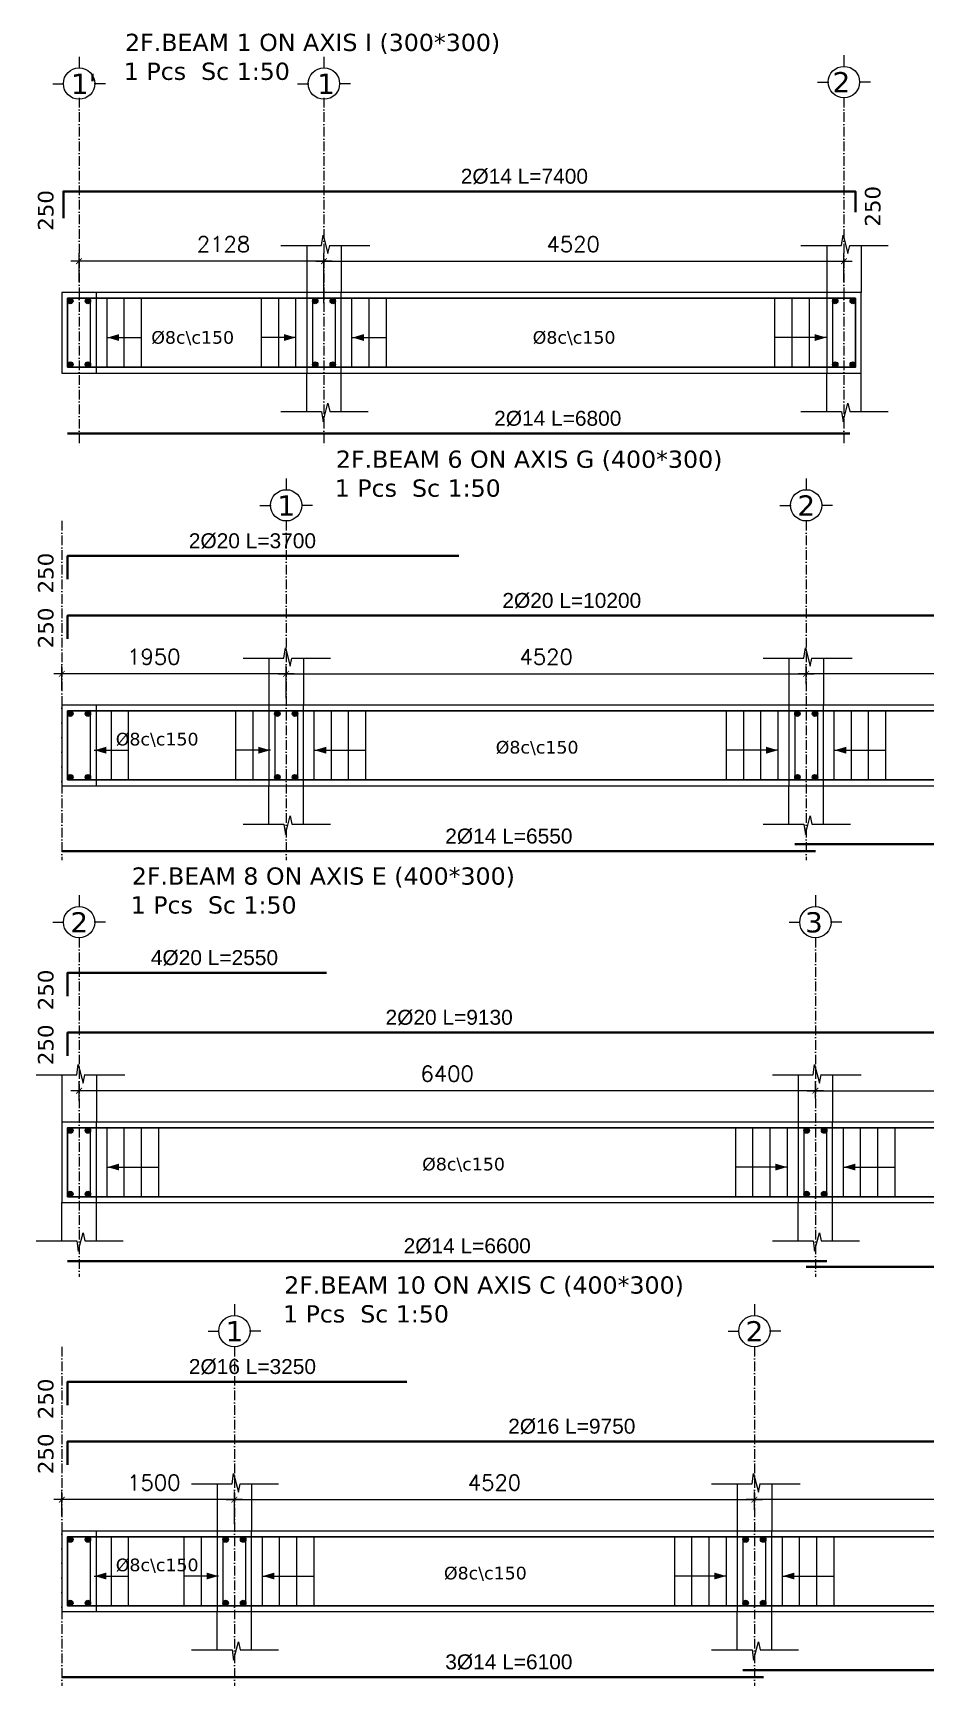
# Model space of a CAD drawing. Header units: inches. Extents: x -17020 to 43805, y -10194 to 123061.
# Drawn here: x 20439 to 21215, y 113556 to 114993 of the extents above; entities that cross this region are included whole.
import ezdxf

# ---------------------------------------------------------------- set-up
doc = ezdxf.new("R2010")
doc.units = ezdxf.units.IN
doc.header["$LTSCALE"] = 0.7
doc.header["$MEASUREMENT"] = 0
doc.linetypes.add('ACAD_ISO10W100', pattern=[18, 12, -3, 0, -3])
doc.layers.get('0').update_dxf_attribs({"lineweight": 13})
doc.layers.get('Defpoints').update_dxf_attribs({"lineweight": 5})
for name, color, linetype, lineweight in [('axis', 254, 'ACAD_ISO10W100', 9), ('BEAM FRAME', 5, 'Continuous', 18), ('COLUMN', 4, 'Continuous', 20), ('elevline', 30, 'Continuous', 20), ('FRAME 070', 5, 'Continuous', 60), ('hatch', 9, 'Continuous', 9), ('renforcment', 141, 'Continuous', 40), ('tex', 3, 'Continuous', 25), ('TEXT', 3, 'Continuous', 25), ('top rein. extension', 50, 'Continuous', 20), ('top renforcment', 7, 'Continuous', 40)]:
    doc.layers.add(name, color=color, linetype=linetype, lineweight=lineweight)
doc.styles.add('100', font='romans.shx', dxfattribs={"height": 13.5})
doc.styles.add('romanc', font='verdana.ttf', dxfattribs={"height": 250})
doc.styles.get("Standard").update_dxf_attribs({"font": 'arial.ttf', "height": 13})
doc.dimstyles.new('100', dxfattribs={"dimtxt": 13.5, "dimasz": 5, "dimexe": 7, "dimexo": 7, "dimgap": 8, "dimtad": 1, "dimdec": 0, "dimlfac": 10, "dimzin": 4, "dimdsep": 46, "dimtxsty": '100', "dimblk": 'ARCHTICK', "dimcen": 0.09, "dimdle": 7, "dimclrd": 1, "dimclre": 8, "dimclrt": 2, "dimadec": 0, "dimazin": 1, "dimtfac": 1, "dimtdec": 0, "dimtix": 1, "dimtofl": 0, "dimtmove": 0, "dimatfit": 3, "dimldrblk": 'ARCHTICK', "dimfxl": 0.18, "dimtolj": 1, "dimtzin": 0, "dimlwd": -1, "dimlwe": -1, "dimarcsym": 0})
doc.dimstyles.get("Standard").update_dxf_attribs({"dimtxt": 13, "dimasz": 5, "dimexe": 0.18, "dimexo": 0.0625, "dimgap": 6, "dimtad": 1, "dimdec": 0, "dimlfac": 10, "dimzin": 0, "dimdsep": 46, "dimtxsty": 'Standard', "dimblk": 'ARCHTICK', "dimcen": 0.09, "dimse1": 1, "dimse2": 1, "dimclrd": 1, "dimclre": 7, "dimclrt": 3, "dimadec": 0, "dimazin": 0, "dimtfac": 1, "dimtdec": 0, "dimtix": 1, "dimtofl": 0, "dimtmove": 0, "dimatfit": 3, "dimldrblk": 'ARCHTICK', "dimfxl": 1, "dimtolj": 1, "dimtzin": 0, "dimarcsym": 0})

# ---------------------------------------------------------------- blocks, each defined once
blk = doc.blocks.new('_ArchTick')
at = {"color": 0, "linetype": 'ByBlock', "lineweight": 0, "const_width": 0.15}
blk.add_lwpolyline([(-0.5, -0.5), (0.5, 0.5)], dxfattribs=at)
blk = doc.blocks.new('*D398')
at = {"color": 1, "transparency": 16777216}
blk.add_line((20684.9, 114794.7), (21150.9, 114794.7), dxfattribs=at)
at = {"color": 8, "transparency": 16777216}
for p, q in [((20691.9, 114758.2), (20691.9, 114801.7)), ((21143.9, 114776.5), (21143.9, 114801.7))]:
    blk.add_line(p, q, dxfattribs=at)
at = {"layer": 'Defpoints', "color": 0, "transparency": 16777216}
for p in [(21143.9, 114794.7), (21143.9, 114769.5), (20691.9, 114751.2)]:
    blk.add_point(p, dxfattribs=at)
at = {"color": 1, "transparency": 16777216, "xscale": 5, "yscale": 5, "zscale": 5, "rotation": 180}
blk.add_blockref('_ArchTick', (20691.9, 114794.7), dxfattribs=at)
at = {"color": 1, "transparency": 16777216, "xscale": 5, "yscale": 5, "zscale": 5}
blk.add_blockref('_ArchTick', (21143.9, 114794.7), dxfattribs=at)
at = {"color": 2, "transparency": 16777216, "insert": (20908.5, 114809.5), "char_height": 13.5, "attachment_point": 5, "style": '100'}
blk.add_mtext('\\A1;4520', dxfattribs=at)
blk = doc.blocks.new('*D399')
at = {"layer": 'Defpoints', "color": 0, "transparency": 16777216}
for p in [(20469, 114644.8, -13652.7), (21149.1, 114644.8, -37318.8), (21149.1, 114644.8)]:
    blk.add_point(p, dxfattribs=at)
at = {"layer": 'TEXT', "color": 3, "transparency": 16777216, "insert": (20895.1, 114657.8), "char_height": 13, "attachment_point": 5}
blk.add_mtext('\\A1;2%%C14 L=6800', dxfattribs=at)
blk = doc.blocks.new('*D400')
at = {"layer": 'Defpoints', "color": 0, "transparency": 16777216}
for p in [(20439, 114855.3, 264.3), (20439, 114855.3), (21179.1, 114855.3, -440.4)]:
    blk.add_point(p, dxfattribs=at)
at = {"layer": 'TEXT', "color": 3, "transparency": 16777216, "insert": (20866.1, 114868.3), "char_height": 13, "attachment_point": 5}
blk.add_mtext('\\A1;2%%C14 L=7400', dxfattribs=at)
blk = doc.blocks.new('*D401')
at = {"color": 1, "transparency": 16777216}
blk.add_line((20698.9, 114794.7), (20472, 114794.7), dxfattribs=at)
at = {"color": 8, "transparency": 16777216}
for p, q in [((20479, 114776.5), (20479, 114801.7)), ((20691.9, 114758.2), (20691.9, 114801.7))]:
    blk.add_line(p, q, dxfattribs=at)
at = {"layer": 'Defpoints', "color": 0, "transparency": 16777216}
for p in [(20479, 114794.7), (20479, 114769.5), (20691.9, 114751.2)]:
    blk.add_point(p, dxfattribs=at)
at = {"color": 1, "transparency": 16777216, "xscale": 5, "yscale": 5, "zscale": 5, "rotation": 180}
blk.add_blockref('_ArchTick', (20479, 114794.7), dxfattribs=at)
at = {"color": 1, "transparency": 16777216, "xscale": 5, "yscale": 5, "zscale": 5}
blk.add_blockref('_ArchTick', (20691.9, 114794.7), dxfattribs=at)
at = {"color": 2, "transparency": 16777216, "insert": (20604.5, 114809.5), "char_height": 13.5, "attachment_point": 5, "style": '100'}
blk.add_mtext('\\A1;2128', dxfattribs=at)
blk = doc.blocks.new('*D459')
at = {"layer": 'Defpoints', "color": 0, "transparency": 16777216}
for p in [(20439, 114486.4, -218.4), (20439, 114486.4), (21459, 114486.4, -167.8)]:
    blk.add_point(p, dxfattribs=at)
at = {"layer": 'TEXT', "color": 3, "transparency": 16777216, "insert": (20907.3, 114499.4), "char_height": 13, "attachment_point": 5}
blk.add_mtext('\\A1;2%%C20 L=10200', dxfattribs=at)
blk = doc.blocks.new('*D462')
at = {"color": 1, "transparency": 16777216}
blk.add_line((21758, 114435.8), (21104, 114435.8), dxfattribs=at)
at = {"color": 8, "transparency": 16777216}
for p, q in [((21111, 114426.9), (21111, 114442.8)), ((21751, 114429.3), (21751, 114442.8))]:
    blk.add_line(p, q, dxfattribs=at)
at = {"layer": 'Defpoints', "color": 0, "transparency": 16777216}
for p in [(21111, 114435.8), (21111, 114419.9), (21751, 114422.3)]:
    blk.add_point(p, dxfattribs=at)
at = {"color": 1, "transparency": 16777216, "xscale": 5, "yscale": 5, "zscale": 5, "rotation": 180}
blk.add_blockref('_ArchTick', (21111, 114435.8), dxfattribs=at)
at = {"color": 1, "transparency": 16777216, "xscale": 5, "yscale": 5, "zscale": 5}
blk.add_blockref('_ArchTick', (21751, 114435.8), dxfattribs=at)
at = {"color": 2, "transparency": 16777216, "insert": (21431, 114450.6), "char_height": 13.5, "attachment_point": 5, "style": '100'}
blk.add_mtext('\\A1;6400', dxfattribs=at)
blk = doc.blocks.new('*D463')
at = {"color": 1, "transparency": 16777216}
blk.add_line((20652, 114435.8), (21118, 114435.8), dxfattribs=at)
at = {"color": 8, "transparency": 16777216}
for p, q in [((20659, 114414.7), (20659, 114442.8)), ((21111, 114426.9), (21111, 114442.8))]:
    blk.add_line(p, q, dxfattribs=at)
at = {"layer": 'Defpoints', "color": 0, "transparency": 16777216}
for p in [(21111, 114435.8), (21111, 114419.9), (20659, 114407.7)]:
    blk.add_point(p, dxfattribs=at)
at = {"color": 1, "transparency": 16777216, "xscale": 5, "yscale": 5, "zscale": 5, "rotation": 180}
blk.add_blockref('_ArchTick', (20659, 114435.8), dxfattribs=at)
at = {"color": 1, "transparency": 16777216, "xscale": 5, "yscale": 5, "zscale": 5}
blk.add_blockref('_ArchTick', (21111, 114435.8), dxfattribs=at)
at = {"color": 2, "transparency": 16777216, "insert": (20885, 114450.6), "char_height": 13.5, "attachment_point": 5, "style": '100'}
blk.add_mtext('\\A1;4520', dxfattribs=at)
blk = doc.blocks.new('*D464')
at = {"layer": 'Defpoints', "color": 0, "transparency": 16777216}
for p in [(20439, 114538.3, -218.4), (20439, 114538.3), (20809, 114538.3, -209.5)]:
    blk.add_point(p, dxfattribs=at)
at = {"layer": 'TEXT', "color": 3, "transparency": 16777216, "insert": (20629.7, 114551.3), "char_height": 13, "attachment_point": 5}
blk.add_mtext('\\A1;2%%C20 L=3700', dxfattribs=at)
blk = doc.blocks.new('*D466')
at = {"layer": 'Defpoints', "color": 0, "transparency": 16777216}
for p in [(20464, 114281.5, -13652.7), (21119, 114281.5, -37100.9), (21119, 114281.5)]:
    blk.add_point(p, dxfattribs=at)
at = {"layer": 'TEXT', "color": 3, "transparency": 16777216, "insert": (20852.6, 114294.5), "char_height": 13, "attachment_point": 5}
blk.add_mtext('\\A1;2%%C14 L=6550', dxfattribs=at)
blk = doc.blocks.new('*D467')
at = {"layer": 'Defpoints', "color": 0, "transparency": 16777216}
for p in [(21101, 114287.7, -13652.7), (21761, 114287.7, -37100.9), (21761, 114287.7)]:
    blk.add_point(p, dxfattribs=at)
at = {"layer": 'TEXT', "color": 3, "transparency": 16777216, "insert": (21448.4, 114300.7), "char_height": 13, "attachment_point": 5}
blk.add_mtext('\\A1;2%%C14 L=6600', dxfattribs=at)
blk = doc.blocks.new('*D469')
at = {"color": 1, "transparency": 16777216}
blk.add_line((20666, 114435.8), (20457, 114435.8), dxfattribs=at)
at = {"color": 8, "transparency": 16777216}
for p, q in [((20464, 114421.5), (20464, 114442.8)), ((20659, 114414.7), (20659, 114442.8))]:
    blk.add_line(p, q, dxfattribs=at)
at = {"layer": 'Defpoints', "color": 0, "transparency": 16777216}
for p in [(20464, 114435.8), (20464, 114414.5), (20659, 114407.7)]:
    blk.add_point(p, dxfattribs=at)
at = {"color": 1, "transparency": 16777216, "xscale": 5, "yscale": 5, "zscale": 5, "rotation": 180}
blk.add_blockref('_ArchTick', (20464, 114435.8), dxfattribs=at)
at = {"color": 1, "transparency": 16777216, "xscale": 5, "yscale": 5, "zscale": 5}
blk.add_blockref('_ArchTick', (20659, 114435.8), dxfattribs=at)
at = {"color": 2, "transparency": 16777216, "insert": (20544, 114450.6), "char_height": 13.5, "attachment_point": 5, "style": '100'}
blk.add_mtext('\\A1;1950', dxfattribs=at)
blk = doc.blocks.new('*D506')
at = {"layer": 'Defpoints', "color": 0, "transparency": 16777216}
for p in [(20439, 114123.9, -0.5), (20439, 114123.9), (21352, 114123.9, -167.8)]:
    blk.add_point(p, dxfattribs=at)
at = {"layer": 'TEXT', "color": 3, "transparency": 16777216, "insert": (20800.7, 114136.9), "char_height": 13, "attachment_point": 5}
blk.add_mtext('\\A1;2%%C20 L=9130', dxfattribs=at)
blk = doc.blocks.new('*D507')
at = {"color": 1, "transparency": 16777216}
blk.add_line((21112, 114073.3), (21578, 114073.3), dxfattribs=at)
at = {"color": 8, "transparency": 16777216}
for p, q in [((21119, 114066.8), (21119, 114080.3)), ((21571, 114067.3), (21571, 114080.3))]:
    blk.add_line(p, q, dxfattribs=at)
at = {"layer": 'Defpoints', "color": 0, "transparency": 16777216}
for p in [(21571, 114073.3), (21119, 114059.8), (21571, 114060.3)]:
    blk.add_point(p, dxfattribs=at)
at = {"color": 1, "transparency": 16777216, "xscale": 5, "yscale": 5, "zscale": 5, "rotation": 180}
blk.add_blockref('_ArchTick', (21119, 114073.3), dxfattribs=at)
at = {"color": 1, "transparency": 16777216, "xscale": 5, "yscale": 5, "zscale": 5}
blk.add_blockref('_ArchTick', (21571, 114073.3), dxfattribs=at)
at = {"color": 2, "transparency": 16777216, "insert": (21345, 114088.1), "char_height": 13.5, "attachment_point": 5, "style": '100'}
blk.add_mtext('\\A1;4520', dxfattribs=at)
blk = doc.blocks.new('*D509')
at = {"color": 1, "transparency": 16777216}
blk.add_line((21126, 114073.3), (20472, 114073.3), dxfattribs=at)
at = {"color": 8, "transparency": 16777216}
for p, q in [((20479, 114064.4), (20479, 114080.3)), ((21119, 114066.8), (21119, 114080.3))]:
    blk.add_line(p, q, dxfattribs=at)
at = {"layer": 'Defpoints', "color": 0, "transparency": 16777216}
for p in [(20479, 114073.3), (20479, 114057.4), (21119, 114059.8)]:
    blk.add_point(p, dxfattribs=at)
at = {"color": 1, "transparency": 16777216, "xscale": 5, "yscale": 5, "zscale": 5, "rotation": 180}
blk.add_blockref('_ArchTick', (20479, 114073.3), dxfattribs=at)
at = {"color": 1, "transparency": 16777216, "xscale": 5, "yscale": 5, "zscale": 5}
blk.add_blockref('_ArchTick', (21119, 114073.3), dxfattribs=at)
at = {"color": 2, "transparency": 16777216, "insert": (20799, 114088.1), "char_height": 13.5, "attachment_point": 5, "style": '100'}
blk.add_mtext('\\A1;6400', dxfattribs=at)
blk = doc.blocks.new('*D510')
at = {"layer": 'Defpoints', "color": 0, "transparency": 16777216}
for p in [(20439, 114175.8, -218.4), (20439, 114175.8), (20694, 114175.8, -217.9)]:
    blk.add_point(p, dxfattribs=at)
at = {"layer": 'TEXT', "color": 3, "transparency": 16777216, "insert": (20596.7, 114188.8), "char_height": 13, "attachment_point": 5}
blk.add_mtext('\\A1;4%%C20 L=2550', dxfattribs=at)
blk = doc.blocks.new('*D511')
at = {"layer": 'Defpoints', "color": 0, "transparency": 16777216}
for p in [(20469, 113925.2, -13652.7), (21129, 113925.2, -37100.9), (21129, 113925.2)]:
    blk.add_point(p, dxfattribs=at)
at = {"layer": 'TEXT', "color": 3, "transparency": 16777216, "insert": (20816.4, 113938.2), "char_height": 13, "attachment_point": 5}
blk.add_mtext('\\A1;2%%C14 L=6600', dxfattribs=at)
blk = doc.blocks.new('*D513')
at = {"layer": 'Defpoints', "color": 0, "transparency": 16777216}
for p in [(21111, 113920.1, -13652.7), (21711, 113920.1, -37100.9), (21711, 113920.1)]:
    blk.add_point(p, dxfattribs=at)
at = {"layer": 'TEXT', "color": 3, "transparency": 16777216, "insert": (21346.6, 113933.1), "char_height": 13, "attachment_point": 5}
blk.add_mtext('\\A1;2%%C14 L=6000', dxfattribs=at)
blk = doc.blocks.new('*D551')
at = {"layer": 'Defpoints', "color": 0, "transparency": 16777216}
for p in [(20439, 113768.3, -218.4), (20439, 113768.3), (21414, 113768.3, -167.8)]:
    blk.add_point(p, dxfattribs=at)
at = {"layer": 'TEXT', "color": 3, "transparency": 16777216, "insert": (20907.3, 113781.3), "char_height": 13, "attachment_point": 5}
blk.add_mtext('\\A1;2%%C16 L=9750', dxfattribs=at)
blk = doc.blocks.new('*D554')
at = {"color": 1, "transparency": 16777216}
blk.add_line((21713, 113717.7), (21059, 113717.7), dxfattribs=at)
at = {"color": 8, "transparency": 16777216}
for p, q in [((21066, 113708.8), (21066, 113724.7)), ((21706, 113711.1), (21706, 113724.7))]:
    blk.add_line(p, q, dxfattribs=at)
at = {"layer": 'Defpoints', "color": 0, "transparency": 16777216}
for p in [(21066, 113717.7), (21066, 113701.8), (21706, 113704.1)]:
    blk.add_point(p, dxfattribs=at)
at = {"color": 1, "transparency": 16777216, "xscale": 5, "yscale": 5, "zscale": 5, "rotation": 180}
blk.add_blockref('_ArchTick', (21066, 113717.7), dxfattribs=at)
at = {"color": 1, "transparency": 16777216, "xscale": 5, "yscale": 5, "zscale": 5}
blk.add_blockref('_ArchTick', (21706, 113717.7), dxfattribs=at)
at = {"color": 2, "transparency": 16777216, "insert": (21386, 113732.5), "char_height": 13.5, "attachment_point": 5, "style": '100'}
blk.add_mtext('\\A1;6400', dxfattribs=at)
blk = doc.blocks.new('*D555')
at = {"color": 1, "transparency": 16777216}
blk.add_line((20607, 113717.7), (21073, 113717.7), dxfattribs=at)
at = {"color": 8, "transparency": 16777216}
for p, q in [((20614, 113696.5), (20614, 113724.7)), ((21066, 113708.8), (21066, 113724.7))]:
    blk.add_line(p, q, dxfattribs=at)
at = {"layer": 'Defpoints', "color": 0, "transparency": 16777216}
for p in [(21066, 113717.7), (21066, 113701.8), (20614, 113689.5)]:
    blk.add_point(p, dxfattribs=at)
at = {"color": 1, "transparency": 16777216, "xscale": 5, "yscale": 5, "zscale": 5, "rotation": 180}
blk.add_blockref('_ArchTick', (20614, 113717.7), dxfattribs=at)
at = {"color": 1, "transparency": 16777216, "xscale": 5, "yscale": 5, "zscale": 5}
blk.add_blockref('_ArchTick', (21066, 113717.7), dxfattribs=at)
at = {"color": 2, "transparency": 16777216, "insert": (20840, 113732.5), "char_height": 13.5, "attachment_point": 5, "style": '100'}
blk.add_mtext('\\A1;4520', dxfattribs=at)
blk = doc.blocks.new('*D556')
at = {"layer": 'Defpoints', "color": 0, "transparency": 16777216}
for p in [(20439, 113820.2, -218.4), (20439, 113820.2), (20764, 113820.2, -209.5)]:
    blk.add_point(p, dxfattribs=at)
at = {"layer": 'TEXT', "color": 3, "transparency": 16777216, "insert": (20629.7, 113833.2), "char_height": 13, "attachment_point": 5}
blk.add_mtext('\\A1;2%%C16 L=3250', dxfattribs=at)
blk = doc.blocks.new('*D558')
at = {"layer": 'Defpoints', "color": 0, "transparency": 16777216}
for p in [(20464, 113563.4, -13652.7), (21074, 113563.4, -37100.9), (21074, 113563.4)]:
    blk.add_point(p, dxfattribs=at)
at = {"layer": 'TEXT', "color": 3, "transparency": 16777216, "insert": (20852.6, 113576.4), "char_height": 13, "attachment_point": 5}
blk.add_mtext('\\A1;3%%C14 L=6100', dxfattribs=at)
blk = doc.blocks.new('*D559')
at = {"layer": 'Defpoints', "color": 0, "transparency": 16777216}
for p in [(21056, 113569.5, -13652.7), (21716, 113569.5, -37100.9), (21716, 113569.5)]:
    blk.add_point(p, dxfattribs=at)
at = {"layer": 'TEXT', "color": 3, "transparency": 16777216, "insert": (21403.4, 113582.5), "char_height": 13, "attachment_point": 5}
blk.add_mtext('\\A1;3%%C14 L=6600', dxfattribs=at)
blk = doc.blocks.new('*D561')
at = {"color": 1, "transparency": 16777216}
blk.add_line((20621, 113717.7), (20457, 113717.7), dxfattribs=at)
at = {"color": 8, "transparency": 16777216}
for p, q in [((20464, 113703.3), (20464, 113724.7)), ((20614, 113696.5), (20614, 113724.7))]:
    blk.add_line(p, q, dxfattribs=at)
at = {"layer": 'Defpoints', "color": 0, "transparency": 16777216}
for p in [(20464, 113717.7), (20464, 113696.3), (20614, 113689.5)]:
    blk.add_point(p, dxfattribs=at)
at = {"color": 1, "transparency": 16777216, "xscale": 5, "yscale": 5, "zscale": 5, "rotation": 180}
blk.add_blockref('_ArchTick', (20464, 113717.7), dxfattribs=at)
at = {"color": 1, "transparency": 16777216, "xscale": 5, "yscale": 5, "zscale": 5}
blk.add_blockref('_ArchTick', (20614, 113717.7), dxfattribs=at)
at = {"color": 2, "transparency": 16777216, "insert": (20544, 113732.5), "char_height": 13.5, "attachment_point": 5, "style": '100'}
blk.add_mtext('\\A1;1500', dxfattribs=at)

msp = doc.modelspace()

# ---------------------------------------------------------------- hatches: boundary and pattern name
at = {"layer": 'elevline'}
for points in [[(20473.79, 114760.05, 1), (20469.04, 114760.05, 1)], [(20484.28, 114760.05, -1), (20489.04, 114760.05, -1)], [(20686.64, 114760.05, 1), (20681.88, 114760.05, 1)], [(20697.13, 114760.05, -1), (20701.88, 114760.05, -1)], [(21138.64, 114760.05, 1), (21133.88, 114760.05, 1)], [(21149.13, 114760.05, -1), (21153.88, 114760.05, -1)], [(20473.79, 114704.81, -1), (20469.04, 114704.81, -1)], [(20484.28, 114704.81, 1), (20489.04, 114704.81, 1)], [(20686.64, 114704.81, -1), (20681.88, 114704.81, -1)], [(20697.13, 114704.81, 1), (20701.88, 114704.81, 1)], [(21138.64, 114704.81, -1), (21133.88, 114704.81, -1)], [(21149.13, 114704.81, 1), (21153.88, 114704.81, 1)], [(20473.79, 114401.17, 1), (20469.04, 114401.17, 1)], [(20484.28, 114401.17, -1), (20489.04, 114401.17, -1)], [(20653.79, 114401.17, 1), (20649.04, 114401.17, 1)], [(20664.28, 114401.17, -1), (20669.04, 114401.17, -1)], [(21105.79, 114401.17, 1), (21101.04, 114401.17, 1)], [(21116.28, 114401.17, -1), (21121.04, 114401.17, -1)], [(20473.79, 114345.93, -1), (20469.04, 114345.93, -1)], [(20484.28, 114345.93, 1), (20489.04, 114345.93, 1)], [(20653.79, 114345.93, -1), (20649.04, 114345.93, -1)], [(20664.28, 114345.93, 1), (20669.04, 114345.93, 1)], [(21105.79, 114345.93, -1), (21101.04, 114345.93, -1)], [(21116.28, 114345.93, 1), (21121.04, 114345.93, 1)], [(20473.79, 114038.67, 1), (20469.04, 114038.67, 1)], [(20484.28, 114038.67, -1), (20489.04, 114038.67, -1)], [(21113.79, 114038.67, 1), (21109.04, 114038.67, 1)], [(21124.28, 114038.67, -1), (21129.04, 114038.67, -1)], [(20473.79, 113983.43, -1), (20469.04, 113983.43, -1)], [(20484.28, 113983.43, 1), (20489.04, 113983.43, 1)], [(21113.79, 113983.43, -1), (21109.04, 113983.43, -1)], [(21124.28, 113983.43, 1), (21129.04, 113983.43, 1)], [(20473.79, 113683.03, 1), (20469.04, 113683.03, 1)], [(20484.28, 113683.03, -1), (20489.04, 113683.03, -1)], [(20608.79, 113683.03, 1), (20604.04, 113683.03, 1)], [(20619.28, 113683.03, -1), (20624.04, 113683.03, -1)], [(21060.79, 113683.03, 1), (21056.04, 113683.03, 1)], [(21071.28, 113683.03, -1), (21076.04, 113683.03, -1)], [(20473.79, 113627.79, -1), (20469.04, 113627.79, -1)], [(20484.28, 113627.79, 1), (20489.04, 113627.79, 1)], [(20608.79, 113627.79, -1), (20604.04, 113627.79, -1)], [(20619.28, 113627.79, 1), (20624.04, 113627.79, 1)], [(21060.79, 113627.79, -1), (21056.04, 113627.79, -1)], [(21071.28, 113627.79, 1), (21076.04, 113627.79, 1)]]:
    msp.add_hatch(color=256, dxfattribs=at).paths.add_polyline_path(points)

# ---------------------------------------------------------------- linework, layer by layer
at = {"layer": 'axis'}
for p, q in [((20479.04, 114936.83), (20479.04, 114632.69)), ((20479.04, 114936.83), (20479.04, 114632.69)), ((20691.88, 114936.83), (20691.88, 114632.69)), ((21143.88, 114936.83), (21143.88, 114632.69)), ((20464.04, 114568.74), (20464.04, 114273.81)), ((20659.04, 114568.74), (20659.04, 114273.81)), ((21111.04, 114568.74), (21111.04, 114273.81)), ((21111.04, 114568.74), (21111.04, 114273.81)), ((20479.04, 114206.24), (20479.04, 113911.31)), ((20479.04, 114206.24), (20479.04, 113911.31)), ((21119.04, 114206.24), (21119.04, 113911.31)), ((20464.04, 113850.6), (20464.04, 113555.67)), ((20614.04, 113850.6), (20614.04, 113555.67)), ((21066.04, 113850.6), (21066.04, 113555.67)), ((21066.04, 113850.6), (21066.04, 113555.67))]:
    msp.add_line(p, q, dxfattribs=at)
at = {"layer": 'BEAM FRAME', "elevation": 217.91}
for points in [[(20464.04, 114697.43), (21158.88, 114697.43), (21158.88, 114767.43), (20464.04, 114767.43)], [(20464.04, 114338.55), (22383.04, 114338.55), (22383.04, 114408.55), (20464.04, 114408.55)], [(20464.04, 113976.05), (21711.04, 113976.05), (21711.04, 114046.05), (20464.04, 114046.05)], [(20464.04, 113620.41), (22308.04, 113620.41), (22308.04, 113690.41), (20464.04, 113690.41)]]:
    msp.add_lwpolyline(points, close=True, dxfattribs=at)
at = {"layer": 'COLUMN', "lineweight": 20}
for p, q in [((20676.88, 114808.36, 217.91), (20676.88, 114767.43, 217.91)), ((20706.88, 114808.36, 217.91), (20706.88, 114767.43, 217.91)), ((21128.88, 114808.36, 217.91), (21128.88, 114767.43, 217.91)), ((21158.88, 114808.36, 217.91), (21158.88, 114767.43, 217.91)), ((20676.88, 114664, 217.91), (20676.88, 114697.43, 217.91)), ((20706.88, 114664, 217.91), (20706.88, 114697.43, 217.91)), ((21128.88, 114664, 217.91), (21128.88, 114697.43, 217.91)), ((21158.88, 114664, 217.91), (21158.88, 114697.43, 217.91)), ((20644.04, 114449.48, 217.91), (20644.04, 114408.55, 217.91)), ((20674.04, 114449.48, 217.91), (20674.04, 114408.55, 217.91)), ((21096.04, 114449.48, 217.91), (21096.04, 114408.55, 217.91)), ((21126.04, 114449.48, 217.91), (21126.04, 114408.55, 217.91)), ((20644.04, 114305.13, 217.91), (20644.04, 114338.55, 217.91)), ((20674.04, 114305.13, 217.91), (20674.04, 114338.55, 217.91)), ((21096.04, 114305.13, 217.91), (21096.04, 114338.55, 217.91)), ((21126.04, 114305.13, 217.91), (21126.04, 114338.55, 217.91)), ((20464.04, 114086.97, 217.91), (20464.04, 114046.05, 217.91)), ((20494.04, 114086.97, 217.91), (20494.04, 114046.05, 217.91)), ((21104.04, 114086.97, 217.91), (21104.04, 114046.05, 217.91)), ((21134.04, 114086.97, 217.91), (21134.04, 114046.05, 217.91)), ((20464.04, 113942.62, 217.91), (20464.04, 113976.05, 217.91)), ((20494.04, 113942.62, 217.91), (20494.04, 113976.05, 217.91)), ((21104.04, 113942.62, 217.91), (21104.04, 113976.05, 217.91)), ((21134.04, 113942.62, 217.91), (21134.04, 113976.05, 217.91)), ((20599.04, 113731.34, 217.91), (20599.04, 113690.41, 217.91)), ((20629.04, 113731.34, 217.91), (20629.04, 113690.41, 217.91)), ((21051.04, 113731.34, 217.91), (21051.04, 113690.41, 217.91)), ((21081.04, 113731.34, 217.91), (21081.04, 113690.41, 217.91)), ((20599.04, 113586.98, 217.91), (20599.04, 113620.41, 217.91)), ((20629.04, 113586.98, 217.91), (20629.04, 113620.41, 217.91)), ((21051.04, 113586.98, 217.91), (21051.04, 113620.41, 217.91)), ((21081.04, 113586.98, 217.91), (21081.04, 113620.41, 217.91))]:
    msp.add_line(p, q, dxfattribs=at)
at = {"layer": 'elevline'}
for p, q in [((20503.35, 114702.43), (20503.35, 114762.43)), ((20518.31, 114702.43), (20518.31, 114762.43)), ((20533.31, 114702.43), (20533.31, 114762.43)), ((20637.61, 114702.43), (20637.61, 114762.43)), ((20652.61, 114702.43), (20652.61, 114762.43)), ((20667.57, 114702.43), (20667.57, 114762.43)), ((20716.2, 114702.43), (20716.2, 114762.43)), ((20731.16, 114702.43), (20731.16, 114762.43)), ((20746.16, 114702.43), (20746.16, 114762.43)), ((21083.88, 114702.43), (21083.88, 114762.43)), ((21098.88, 114702.43), (21098.88, 114762.43)), ((21113.88, 114702.43), (21113.88, 114762.43)), ((20507.12, 114343.55), (20507.12, 114403.55)), ((20522.12, 114343.55), (20522.12, 114403.55)), ((20615.38, 114343.55), (20615.38, 114403.55)), ((20630.38, 114343.55), (20630.38, 114403.55)), ((20683.35, 114343.55), (20683.35, 114403.55)), ((20698.31, 114343.55), (20698.31, 114403.55)), ((20713.31, 114343.55), (20713.31, 114403.55)), ((20728.31, 114343.55), (20728.31, 114403.55)), ((21041.76, 114343.55), (21041.76, 114403.55)), ((21056.76, 114343.55), (21056.76, 114403.55)), ((21071.76, 114343.55), (21071.76, 114403.55)), ((21086.72, 114343.55), (21086.72, 114403.55)), ((21135.35, 114343.55), (21135.35, 114403.55)), ((21150.31, 114343.55), (21150.31, 114403.55)), ((21165.31, 114343.55), (21165.31, 114403.55)), ((21180.31, 114343.55), (21180.31, 114403.55)), ((20503.35, 113981.05), (20503.35, 114041.05)), ((20518.31, 113981.05), (20518.31, 114041.05)), ((20533.31, 113981.05), (20533.31, 114041.05)), ((20548.31, 113981.05), (20548.31, 114041.05)), ((21049.76, 113981.05), (21049.76, 114041.05)), ((21064.76, 113981.05), (21064.76, 114041.05)), ((21079.76, 113981.05), (21079.76, 114041.05)), ((21094.72, 113981.05), (21094.72, 114041.05)), ((21143.35, 113981.05), (21143.35, 114041.05)), ((21158.31, 113981.05), (21158.31, 114041.05)), ((21173.31, 113981.05), (21173.31, 114041.05)), ((21188.31, 113981.05), (21188.31, 114041.05)), ((20507.12, 113625.41), (20507.12, 113685.41)), ((20522.12, 113625.41), (20522.12, 113685.41)), ((20570.38, 113625.41), (20570.38, 113685.41)), ((20585.38, 113625.41), (20585.38, 113685.41)), ((20638.35, 113625.41), (20638.35, 113685.41)), ((20653.31, 113625.41), (20653.31, 113685.41)), ((20668.31, 113625.41), (20668.31, 113685.41)), ((20683.31, 113625.41), (20683.31, 113685.41)), ((20996.76, 113625.41), (20996.76, 113685.41)), ((21011.76, 113625.41), (21011.76, 113685.41)), ((21026.76, 113625.41), (21026.76, 113685.41)), ((21041.72, 113625.41), (21041.72, 113685.41)), ((21090.35, 113625.41), (21090.35, 113685.41)), ((21105.31, 113625.41), (21105.31, 113685.41)), ((21120.31, 113625.41), (21120.31, 113685.41)), ((21135.31, 113625.41), (21135.31, 113685.41))]:
    msp.add_line(p, q, dxfattribs=at)
for centre in [(20471.41, 114760.05), (20486.66, 114760.05), (20684.26, 114760.05), (20699.51, 114760.05), (21136.26, 114760.05), (21151.51, 114760.05), (20471.41, 114704.81), (20486.66, 114704.81), (20684.26, 114704.81), (20699.51, 114704.81), (21136.26, 114704.81), (21151.51, 114704.81), (20471.41, 114401.17), (20486.66, 114401.17), (20651.41, 114401.17), (20666.66, 114401.17), (21103.41, 114401.17), (21118.66, 114401.17), (20471.41, 114345.93), (20486.66, 114345.93), (20651.41, 114345.93), (20666.66, 114345.93), (21103.41, 114345.93), (21118.66, 114345.93), (20471.41, 114038.67), (20486.66, 114038.67), (21111.41, 114038.67), (21126.66, 114038.67), (20471.41, 113983.43), (20486.66, 113983.43), (21111.41, 113983.43), (21126.66, 113983.43), (20471.41, 113683.03), (20486.66, 113683.03), (20606.41, 113683.03), (20621.66, 113683.03), (21058.41, 113683.03), (21073.66, 113683.03), (20471.41, 113627.79), (20486.66, 113627.79), (20606.41, 113627.79), (20621.66, 113627.79), (21058.41, 113627.79), (21073.66, 113627.79)]:
    msp.add_circle(centre, 2.38, dxfattribs=at)
at = {"layer": 'FRAME 070', "lineweight": 20}
for p, q in [((20654.49, 114808.36, 217.91), (20689.85, 114808.36, 217.91)), ((20689.85, 114808.36, 217.91), (20691.2, 114817.36, 217.91)), ((20691.2, 114817.36, 217.91), (20695.38, 114801.28, 217.91)), ((20695.38, 114801.28, 217.91), (20696.89, 114808.36, 217.91)), ((20696.41, 114808.36, 217.91), (20731.77, 114808.36, 217.91)), ((21106.49, 114808.36, 217.91), (21141.85, 114808.36, 217.91)), ((21141.85, 114808.36, 217.91), (21143.2, 114817.36, 217.91)), ((21143.2, 114817.36, 217.91), (21147.38, 114801.28, 217.91)), ((21147.38, 114801.28, 217.91), (21148.89, 114808.36, 217.91)), ((21148.89, 114808.36, 217.91), (21182.28, 114808.36, 217.91)), ((20654.49, 114664, 217.91), (20689.85, 114664, 217.91)), ((20689.85, 114664, 217.91), (20691.2, 114655, 217.91)), ((20691.2, 114655, 217.91), (20695.38, 114671.08, 217.91)), ((20695.38, 114671.08, 217.91), (20696.89, 114664, 217.91)), ((20696.89, 114664, 217.91), (20730.28, 114664, 217.91)), ((21106.49, 114664, 217.91), (21141.85, 114664, 217.91)), ((21141.85, 114664, 217.91), (21143.2, 114655, 217.91)), ((21143.2, 114655, 217.91), (21147.38, 114671.08, 217.91)), ((21147.38, 114671.08, 217.91), (21148.89, 114664, 217.91)), ((21148.89, 114664, 217.91), (21182.28, 114664, 217.91)), ((20621.64, 114449.48, 217.91), (20657, 114449.48, 217.91)), ((20657, 114449.48, 217.91), (20658.35, 114458.48, 217.91)), ((20658.35, 114458.48, 217.91), (20662.53, 114442.4, 217.91)), ((20662.53, 114442.4, 217.91), (20664.04, 114449.48, 217.91)), ((20664.04, 114449.48, 217.91), (20697.43, 114449.48, 217.91)), ((21073.64, 114449.48, 217.91), (21109, 114449.48, 217.91)), ((21109, 114449.48, 217.91), (21110.35, 114458.48, 217.91)), ((21110.35, 114458.48, 217.91), (21114.53, 114442.4, 217.91)), ((21114.53, 114442.4, 217.91), (21116.04, 114449.48, 217.91)), ((21115.56, 114449.48, 217.91), (21150.92, 114449.48, 217.91)), ((20621.64, 114305.13, 217.91), (20657, 114305.13, 217.91)), ((20657, 114305.13, 217.91), (20658.35, 114296.12, 217.91)), ((20658.35, 114296.12, 217.91), (20662.53, 114312.2, 217.91)), ((20662.53, 114312.2, 217.91), (20664.04, 114305.13, 217.91)), ((20664.04, 114305.13, 217.91), (20697.43, 114305.13, 217.91)), ((21073.64, 114305.13, 217.91), (21109, 114305.13, 217.91)), ((21109, 114305.13, 217.91), (21110.35, 114296.12, 217.91)), ((21110.35, 114296.12, 217.91), (21114.53, 114312.2, 217.91)), ((21114.53, 114312.2, 217.91), (21116.04, 114305.13, 217.91)), ((21116.04, 114305.13, 217.91), (21149.43, 114305.13, 217.91)), ((20441.64, 114086.97, 217.91), (20477, 114086.97, 217.91)), ((20477, 114086.97, 217.91), (20478.35, 114095.98, 217.91)), ((20478.35, 114095.98, 217.91), (20482.53, 114079.9, 217.91)), ((20482.53, 114079.9, 217.91), (20484.04, 114086.97, 217.91)), ((20483.56, 114086.97, 217.91), (20518.92, 114086.97, 217.91)), ((21081.64, 114086.97, 217.91), (21117, 114086.97, 217.91)), ((21117, 114086.97, 217.91), (21118.35, 114095.98, 217.91)), ((21118.35, 114095.98, 217.91), (21122.53, 114079.9, 217.91)), ((21122.53, 114079.9, 217.91), (21124.04, 114086.97, 217.91)), ((21123.56, 114086.97, 217.91), (21158.92, 114086.97, 217.91)), ((20441.64, 113942.62, 217.91), (20477, 113942.62, 217.91)), ((20477, 113942.62, 217.91), (20478.35, 113933.62, 217.91)), ((20478.35, 113933.62, 217.91), (20482.53, 113949.7, 217.91)), ((20482.53, 113949.7, 217.91), (20484.04, 113942.62, 217.91)), ((20484.04, 113942.62, 217.91), (20517.43, 113942.62, 217.91)), ((21081.64, 113942.62, 217.91), (21117, 113942.62, 217.91)), ((21117, 113942.62, 217.91), (21118.35, 113933.62, 217.91)), ((21118.35, 113933.62, 217.91), (21122.53, 113949.7, 217.91)), ((21122.53, 113949.7, 217.91), (21124.04, 113942.62, 217.91)), ((21124.04, 113942.62, 217.91), (21157.43, 113942.62, 217.91)), ((20576.64, 113731.34, 217.91), (20612, 113731.34, 217.91)), ((20612, 113731.34, 217.91), (20613.35, 113740.34, 217.91)), ((20613.35, 113740.34, 217.91), (20617.53, 113724.26, 217.91)), ((20617.53, 113724.26, 217.91), (20619.04, 113731.34, 217.91)), ((20619.04, 113731.34, 217.91), (20652.43, 113731.34, 217.91)), ((21028.64, 113731.34, 217.91), (21064, 113731.34, 217.91)), ((21064, 113731.34, 217.91), (21065.35, 113740.34, 217.91)), ((21065.35, 113740.34, 217.91), (21069.53, 113724.26, 217.91)), ((21069.53, 113724.26, 217.91), (21071.04, 113731.34, 217.91)), ((21070.56, 113731.34, 217.91), (21105.92, 113731.34, 217.91)), ((20576.64, 113586.98, 217.91), (20612, 113586.98, 217.91)), ((20612, 113586.98, 217.91), (20613.35, 113577.98, 217.91)), ((20613.35, 113577.98, 217.91), (20617.53, 113594.06, 217.91)), ((20617.53, 113594.06, 217.91), (20619.04, 113586.98, 217.91)), ((20619.04, 113586.98, 217.91), (20652.43, 113586.98, 217.91)), ((21028.64, 113586.98, 217.91), (21064, 113586.98, 217.91)), ((21064, 113586.98, 217.91), (21065.35, 113577.98, 217.91)), ((21065.35, 113577.98, 217.91), (21069.53, 113594.06, 217.91)), ((21069.53, 113594.06, 217.91), (21071.04, 113586.98, 217.91)), ((21071.04, 113586.98, 217.91), (21104.43, 113586.98, 217.91))]:
    msp.add_line(p, q, dxfattribs=at)
at = {"layer": 'FRAME 070', "lineweight": 15}
for points in [[(20464.04, 114697.43), (20494.04, 114697.43), (20494.04, 114767.43), (20464.04, 114767.43)], [(20676.88, 114697.43), (20706.88, 114697.43), (20706.88, 114767.43), (20676.88, 114767.43)], [(21128.88, 114697.43), (21158.88, 114697.43), (21158.88, 114767.43), (21128.88, 114767.43)], [(20464.04, 114338.55), (20494.04, 114338.55), (20494.04, 114408.55), (20464.04, 114408.55)], [(20644.04, 114338.55), (20674.04, 114338.55), (20674.04, 114408.55), (20644.04, 114408.55)], [(21096.04, 114338.55), (21126.04, 114338.55), (21126.04, 114408.55), (21096.04, 114408.55)], [(20464.04, 113976.05), (20494.04, 113976.05), (20494.04, 114046.05), (20464.04, 114046.05)], [(21104.04, 113976.05), (21134.04, 113976.05), (21134.04, 114046.05), (21104.04, 114046.05)], [(20464.04, 113620.41), (20494.04, 113620.41), (20494.04, 113690.41), (20464.04, 113690.41)], [(20599.04, 113620.41), (20629.04, 113620.41), (20629.04, 113690.41), (20599.04, 113690.41)], [(21051.04, 113620.41), (21081.04, 113620.41), (21081.04, 113690.41), (21051.04, 113690.41)]]:
    msp.add_lwpolyline(points, close=True, dxfattribs=at)
at = {"layer": 'hatch'}
for p, q in [((20479.04, 114972.44), (20479.04, 114962.7)), ((20691.88, 114972.44), (20691.88, 114962.7)), ((21143.88, 114973.8), (21143.88, 114964.07)), ((20456.11, 114948.96), (20465.85, 114948.96)), ((20501.96, 114948.96), (20492.22, 114948.96)), ((20668.96, 114948.96), (20678.7, 114948.96)), ((20714.81, 114948.96), (20705.07, 114948.96)), ((21120.96, 114950.32), (21130.7, 114950.32)), ((21166.81, 114950.32), (21157.07, 114950.32)), ((20659.04, 114605.72), (20659.04, 114595.98)), ((21111.04, 114605.72), (21111.04, 114595.98)), ((20636.11, 114582.24), (20645.85, 114582.24)), ((20681.96, 114582.24), (20672.22, 114582.24)), ((21088.11, 114582.24), (21097.85, 114582.24)), ((21133.96, 114582.24), (21124.22, 114582.24)), ((20479.04, 114243.21), (20479.04, 114233.48)), ((21119.04, 114243.21), (21119.04, 114233.48)), ((20456.11, 114219.74), (20465.85, 114219.74)), ((20501.96, 114219.74), (20492.22, 114219.74)), ((21096.11, 114219.74), (21105.85, 114219.74)), ((21141.96, 114219.74), (21132.22, 114219.74)), ((20614.04, 113887.58), (20614.04, 113877.84)), ((21066.04, 113887.58), (21066.04, 113877.84)), ((20591.11, 113864.1), (20600.85, 113864.1)), ((20636.96, 113864.1), (20627.22, 113864.1)), ((21043.11, 113864.1), (21052.85, 113864.1)), ((21088.96, 113864.1), (21079.22, 113864.1))]:
    msp.add_line(p, q, dxfattribs=at)
for centre in [(20479.04, 114949.08), (20691.88, 114949.08), (21143.88, 114950.45), (20659.04, 114582.36), (21111.04, 114582.36), (20479.04, 114219.86), (21119.04, 114219.86), (20614.04, 113864.22), (21066.04, 113864.22)]:
    msp.add_circle(centre, 13.62, dxfattribs=at)
at = {"layer": 'renforcment', "lineweight": -2, "elevation": 217.91}
for points in [[(20469.04, 114702.43), (21153.88, 114702.43), (21153.88, 114762.43), (20469.04, 114762.43)], [(20469.04, 114343.55), (22378.04, 114343.55), (22378.04, 114403.55), (20469.04, 114403.55)], [(20469.04, 113981.05), (21706.04, 113981.05), (21706.04, 114041.05), (20469.04, 114041.05)], [(20469.04, 113625.41), (22303.04, 113625.41), (22303.04, 113685.41), (20469.04, 113685.41)]]:
    msp.add_lwpolyline(points, close=True, dxfattribs=at)
at = {"layer": 'top rein. extension'}
for p, q in [((20503.35, 114728.27), (20533.31, 114728.27)), ((20667.57, 114728.27), (20637.61, 114728.27)), ((20716.2, 114728.27), (20746.16, 114728.27)), ((21128.84, 114728.27), (21083.88, 114728.27)), ((20492.16, 114369.39), (20522.12, 114369.39)), ((20645.34, 114369.39), (20615.38, 114369.39)), ((20683.35, 114369.39), (20728.31, 114369.39)), ((21086.72, 114369.39), (21041.76, 114369.39)), ((21135.35, 114369.39), (21180.31, 114369.39)), ((20503.35, 114006.89), (20548.31, 114006.89)), ((21094.72, 114006.89), (21049.76, 114006.89)), ((21143.35, 114006.89), (21188.31, 114006.89)), ((20492.16, 113651.25), (20522.12, 113651.25)), ((20600.34, 113651.25), (20570.38, 113651.25)), ((20638.35, 113651.25), (20683.31, 113651.25)), ((21041.72, 113651.25), (20996.76, 113651.25)), ((21090.35, 113651.25), (21135.31, 113651.25))]:
    msp.add_line(p, q, dxfattribs=at)
for points in [[(20513.82, 114731.27), (20503.69, 114728.27), (20513.82, 114725.27)], [(20657.1, 114731.27), (20667.23, 114728.27), (20657.1, 114725.27)], [(20726.67, 114731.27), (20716.54, 114728.27), (20726.67, 114725.27)], [(21118.37, 114731.27), (21128.5, 114728.27), (21118.37, 114725.27)], [(20502.64, 114372.39), (20492.51, 114369.39), (20502.64, 114366.39)], [(20634.86, 114372.39), (20644.99, 114369.39), (20634.86, 114366.39)], [(20693.82, 114372.39), (20683.69, 114369.39), (20693.82, 114366.39)], [(21076.25, 114372.39), (21086.38, 114369.39), (21076.25, 114366.39)], [(21145.82, 114372.39), (21135.69, 114369.39), (21145.82, 114366.39)], [(20513.82, 114009.89), (20503.69, 114006.89), (20513.82, 114003.89)], [(21084.25, 114009.89), (21094.38, 114006.89), (21084.25, 114003.89)], [(21153.82, 114009.89), (21143.69, 114006.89), (21153.82, 114003.89)], [(20502.64, 113654.25), (20492.51, 113651.25), (20502.64, 113648.25)], [(20589.86, 113654.25), (20599.99, 113651.25), (20589.86, 113648.25)], [(20648.82, 113654.25), (20638.69, 113651.25), (20648.82, 113648.25)], [(21031.25, 113654.25), (21041.38, 113651.25), (21031.25, 113648.25)], [(21100.82, 113654.25), (21090.69, 113651.25), (21100.82, 113648.25)]]:
    msp.add_solid(points, dxfattribs=at)
at = {"layer": 'top renforcment'}
for p, q in [((21149.08, 114644.77, -217.91), (20469.04, 114644.77)), ((21761.04, 114287.68), (21101.04, 114287.68)), ((21119.04, 114281.53), (20464.04, 114281.53)), ((21129.04, 113925.17), (20469.04, 113925.17)), ((21711.04, 113920.05), (21111.04, 113920.05)), ((21716.04, 113569.53), (21056.04, 113569.53)), ((21074.04, 113563.39), (20464.04, 113563.39))]:
    msp.add_line(p, q, dxfattribs=at)
for points in [[(20465.34, 114832.03), (20465.34, 114855.3), (21153.88, 114855.3), (21153.88, 114837.41)], [(20469.04, 114518.06), (20469.04, 114538.34), (20809.04, 114538.34)], [(20469.04, 114466.15), (20469.04, 114486.43), (21459.01, 114486.43)], [(20469.04, 114103.65), (20469.04, 114123.92), (21352.01, 114123.92)], [(20469.04, 113799.92), (20469.04, 113820.2), (20764.04, 113820.2)], [(20469.04, 113748.01), (20469.04, 113768.29), (21414.01, 113768.29)]]:
    msp.add_lwpolyline(points, dxfattribs=at)
at = {"layer": 'top renforcment', "lineweight": 15}
for points in [[(20469.04, 114702.43), (20489.04, 114702.43), (20489.04, 114762.43), (20469.04, 114762.43)], [(20681.88, 114702.43), (20701.88, 114702.43), (20701.88, 114762.43), (20681.88, 114762.43)], [(21133.88, 114702.43), (21153.88, 114702.43), (21153.88, 114762.43), (21133.88, 114762.43)], [(20469.04, 114343.55), (20489.04, 114343.55), (20489.04, 114403.55), (20469.04, 114403.55)], [(20649.04, 114343.55), (20669.04, 114343.55), (20669.04, 114403.55), (20649.04, 114403.55)], [(21101.04, 114343.55), (21121.04, 114343.55), (21121.04, 114403.55), (21101.04, 114403.55)], [(20469.04, 113981.05), (20489.04, 113981.05), (20489.04, 114041.05), (20469.04, 114041.05)], [(21109.04, 113981.05), (21129.04, 113981.05), (21129.04, 114041.05), (21109.04, 114041.05)], [(20469.04, 113625.41), (20489.04, 113625.41), (20489.04, 113685.41), (20469.04, 113685.41)], [(20604.04, 113625.41), (20624.04, 113625.41), (20624.04, 113685.41), (20604.04, 113685.41)], [(21056.04, 113625.41), (21076.04, 113625.41), (21076.04, 113685.41), (21056.04, 113685.41)]]:
    msp.add_lwpolyline(points, close=True, dxfattribs=at)
at = {"layer": 'top renforcment', "elevation": 217.91}
msp.add_lwpolyline([(20469.04, 114155.56), (20469.04, 114175.83), (20694.04, 114175.83)], dxfattribs=at)

# ---------------------------------------------------------------- texts
at = {"layer": 'tex', "style": 'romanc'}
for p in [(20541.78, 114722.9, -33436.19), (20873.3, 114722.9, -33436.19), (20510.91, 114373.55, -33436.19), (20841.18, 114366.48, -33436.19), (20777.23, 114003.98, -33436.19), (20510.91, 113655.41, -33436.19), (20796.18, 113648.34, -33436.19)]:
    msp.add_text('%%C8c\\c150', height=11, dxfattribs=at).set_placement(p)
at = {"layer": 'TEXT', "style": 'romanc'}
for s, height, p in [('2F.BEAM 1 ON AXIS I (300*300)', 15, (20518.98, 114977.45)), ('1 Pcs  Sc 1:50 ', 15, (20517.96, 114952.35)), ("1'", 17.6, (20472.01, 114940.16)), ('1', 17.6, (20685.96, 114940.16)), ('2', 17.6, (21134, 114941.52)), ('2F.BEAM 6 ON AXIS G (400*300)', 15, (20702.28, 114614.98)), ('1 Pcs  Sc 1:50 ', 15, (20701.26, 114589.88)), ('1', 17.6, (20651.43, 114573.44)), ('2', 17.6, (21103.43, 114573.44)), ('2F.BEAM 8 ON AXIS E (400*300)', 15, (20524.86, 114252.47)), ('1 Pcs  Sc 1:50 ', 15, (20523.85, 114227.37)), ('2', 17.6, (20471.43, 114210.94)), ('3', 17.6, (21110.09, 114210.94)), ('2F.BEAM 10 ON AXIS C (400*300)', 15, (20657.28, 113896.84)), ('1 Pcs  Sc 1:50 ', 15, (20656.26, 113871.74)), ('1', 17.6, (20606.43, 113855.3)), ('2', 17.6, (21058.43, 113855.3))]:
    msp.add_text(s, height=height, dxfattribs=at).set_placement(p)
for p in [(20456.75, 114821.15, -72739.24), (21175.56, 114824.71, -73392.95), (20456.75, 114505.76, -72739.24), (20456.75, 114458.07, -72739.24), (20456.75, 114143.26, -72521.33), (20456.75, 114095.56, -72521.33), (20456.75, 113787.62, -72739.24), (20456.75, 113739.93, -72739.24)]:
    msp.add_text('250', height=13.5, rotation=90, dxfattribs=at).set_placement(p)

# ---------------------------------------------------------------- dimensions: what is measured, and where the dimension line sits
for base, p1, p2, picture, middle in [((20479.04, 114794.73), (20691.88, 114751.17), (20479.04, 114769.52), '*D401', (20604.5, 114794.73)), ((20464.04, 114435.85), (20659.04, 114407.66), (20464.04, 114414.47), '*D469', (20544.04, 114435.85)), ((21111.04, 114435.85), (21751.04, 114422.26), (21111.04, 114419.94), '*D462', (21431.04, 114435.85)), ((20479.04, 114073.34), (21119.04, 114059.75), (20479.04, 114057.43), '*D509', (20799.04, 114073.34)), ((20464.04, 113717.71), (20614.04, 113689.52), (20464.04, 113696.33), '*D561', (20544.04, 113717.71)), ((21066.04, 113717.71), (21706.04, 113704.12), (21066.04, 113701.8), '*D554', (21386.04, 113717.71))]:
    dim = msp.add_linear_dim(base=base, p1=p1, p2=p2, angle=180, dimstyle='100')
    dim.commit()
    dim.dimension.update_dxf_attribs({"geometry": picture, "text_midpoint": middle, "dimtype": 160})
for base, p1, p2, picture, middle in [((21143.88, 114794.73), (20691.88, 114751.17), (21143.88, 114769.52), '*D398', (20908.54, 114794.73)), ((21111.04, 114435.85), (20659.04, 114407.66), (21111.04, 114419.94), '*D463', (20885.04, 114435.85)), ((21571.04, 114073.34), (21119.04, 114059.75), (21571.04, 114060.35), '*D507', (21345.04, 114073.34)), ((21066.04, 113717.71), (20614.04, 113689.52), (21066.04, 113701.8), '*D555', (20840.04, 113717.71))]:
    dim = msp.add_linear_dim(base=base, p1=p1, p2=p2, dimstyle='100')
    dim.commit()
    dim.dimension.update_dxf_attribs({"geometry": picture, "text_midpoint": middle, "dimtype": 160})
at = {"layer": 'TEXT'}
for base, p1, p2, angle, text, picture, middle in [((20439.04, 114855.3), (21179.08, 114855.3, -440.37), (20439.04, 114855.3, 264.29), 180, '2%%C14 L=<>', '*D400', (20866.13, 114855.3)), ((21149.08, 114644.77, 12366.96), (20469.04, 114644.77, -1285.72), (21149.08, 114644.77, -24951.83), 0, '2%%C14 L=<>', '*D399', (20895.09, 114644.77, 12366.96)), ((20439.04, 114538.34), (20809.04, 114538.34, -209.54), (20439.04, 114538.34, -218.39), 180, '2%%C20 L=<>', '*D464', (20629.75, 114538.34)), ((20439.04, 114486.43), (21459.01, 114486.43, -167.76), (20439.04, 114486.43, -218.39), 180, '2%%C20 L=<>', '*D459', (20907.29, 114486.43)), ((21761.03, 114287.68, 12366.96), (21101.04, 114287.68, -1285.72), (21761.03, 114287.68, -24733.92), 0, '2%%C14 L=<>', '*D467', (21448.42, 114287.68, 12366.96)), ((21119.03, 114281.53, 12366.96), (20464.04, 114281.53, -1285.72), (21119.03, 114281.53, -24733.92), 0, '2%%C14 L=<>', '*D466', (20852.61, 114281.53, 12366.96)), ((20439.04, 114175.83, 217.91), (20694.04, 114175.83), (20439.04, 114175.83, -0.48), 180, '4%%C20 L=<>', '*D510', (20596.69, 114175.83, 217.91)), ((20439.04, 114123.92), (21352.01, 114123.92, -167.76), (20439.04, 114123.92, -0.48), 180, '2%%C20 L=<>', '*D506', (20800.7, 114123.92)), ((21129.03, 113925.17, 12366.96), (20469.04, 113925.17, -1285.72), (21129.03, 113925.17, -24733.92), 0, '2%%C14 L=<>', '*D511', (20816.42, 113925.17, 12366.96)), ((21711.03, 113920.05, 12366.96), (21111.04, 113920.05, -1285.72), (21711.03, 113920.05, -24733.92), 0, '2%%C14 L=<>', '*D513', (21346.63, 113920.05, 12366.96)), ((20439.04, 113820.2), (20764.04, 113820.2, -209.54), (20439.04, 113820.2, -218.39), 180, '2%%C16 L=<>', '*D556', (20629.75, 113820.2)), ((20439.04, 113768.29), (21414.01, 113768.29, -167.76), (20439.04, 113768.29, -218.39), 180, '2%%C16 L=<>', '*D551', (20907.29, 113768.29)), ((21716.03, 113569.53, 12366.96), (21056.04, 113569.53, -1285.72), (21716.03, 113569.53, -24733.92), 0, '3%%C14 L=<>', '*D559', (21403.42, 113569.53, 12366.96)), ((21074.03, 113563.39, 12366.96), (20464.04, 113563.39, -1285.72), (21074.03, 113563.39, -24733.92), 0, '3%%C14 L=<>', '*D558', (20852.61, 113563.39, 12366.96))]:
    dim = msp.add_linear_dim(base=base, p1=p1, p2=p2, angle=angle, text=text, dimstyle='Standard', override={"dimsd1": 1, "dimsd2": 1, "dimfxl": 0.1, "dimfxlon": 1}, dxfattribs=at)
    dim.commit()
    dim.dimension.update_dxf_attribs({"geometry": picture, "text_midpoint": middle, "dimtype": 161})

doc.saveas('drawing.dxf')
